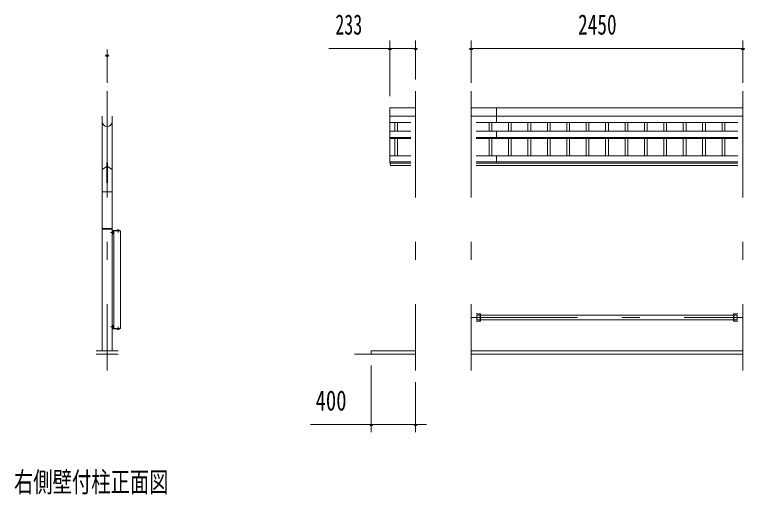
# Model space of a CAD drawing. Units: millimetres, scale not verified. Extents: x -34086 to 34091, y -14700 to 14700.
# Drawn here: x -27096 to -20516, y 1862 to 6188 of the extents above; entities that cross this region are included whole.
import ezdxf
from ezdxf.enums import TextEntityAlignment as Align

# ---------------------------------------------------------------- set-up
doc = ezdxf.new("R2010")
doc.units = ezdxf.units.MM
doc.header["$LTSCALE"] = 80
doc.linetypes.add('USER3', pattern=[24, 12, -5, 2, -5])
for name, color, linetype, lineweight in [('0-2_1-07BOLD', 7, 'Continuous', 18), ('0-3_1-27CENTER', 3, 'USER3', 18), ('0-4_1-47THIN', 4, 'Continuous', 18), ('0-5_1-57DIM', 3, 'Continuous', 18)]:
    doc.layers.add(name, color=color, linetype=linetype, lineweight=lineweight)
doc.styles.add('ＭＳ ゴシック', font='')
doc.styles.get('ＭＳ ゴシック').set_extended_font_data('MS Gothic')

msp = doc.modelspace()

# ---------------------------------------------------------------- linework, layer by layer
at = {"layer": '0-2_1-07BOLD'}
for p, q in [((-23713.22, 5347.54), (-23713.22, 4848.33)), ((-23480.22, 5347.54), (-23713.22, 5347.54)), ((-20530.22, 5347.54), (-22980.22, 5347.54)), ((-22750.22, 5347.54), (-22750.22, 5215.14)), ((-26306.22, 5270.38), (-26306.22, 3157.53)), ((-26217.12, 5270.38), (-26217.12, 3157.53)), ((-23713.22, 5270.38), (-23480.22, 5270.38)), ((-22980.22, 5270.38), (-20530.22, 5270.38)), ((-23524.77, 5215.14), (-23713.22, 5215.14)), ((-20574.77, 5215.14), (-22935.66, 5215.14)), ((-23713.22, 5135.82), (-23524.77, 5135.82)), ((-22935.66, 5135.82), (-20574.77, 5135.82)), ((-22750.22, 5135.82), (-22750.22, 5069.9)), ((-23713.22, 5078.12), (-23524.77, 5078.12)), ((-23713.22, 5069.9), (-23524.77, 5069.9)), ((-22935.66, 5078.12), (-20574.77, 5078.12)), ((-22935.66, 5069.9), (-20574.77, 5069.9)), ((-23524.77, 4915.31), (-23713.22, 4915.31)), ((-20574.77, 4915.31), (-22935.66, 4915.31)), ((-22750.22, 4915.31), (-22750.22, 4848.33)), ((-26263.92, 4818.05), (-26306.22, 4790.11)), ((-26263.92, 4850.75), (-26259.42, 4850.75)), ((-26263.92, 4850.75), (-26263.92, 4670.11)), ((-26259.42, 4850.75), (-26259.42, 4670.11)), ((-26217.13, 4790.11), (-26259.42, 4818.05)), ((-23524.77, 4860.2), (-23713.22, 4860.2)), ((-23524.76, 4848.33), (-23713.22, 4848.33)), ((-23708.22, 4848.33), (-23708.22, 4827.54)), ((-23524.76, 4827.54), (-23708.22, 4827.54)), ((-20574.77, 4860.2), (-22935.66, 4860.2)), ((-20574.77, 4848.33), (-22935.66, 4848.33)), ((-20574.77, 4827.54), (-22935.66, 4827.54)), ((-26263.92, 4670.11), (-26259.42, 4670.11)), ((-26306.22, 4589.53), (-26217.13, 4589.53)), ((-26306.22, 4252.53), (-26217.12, 4252.53)), ((-26303.22, 4260.53), (-26220.12, 4260.53)), ((-26213.92, 4236.53), (-26213.92, 4205.74)), ((-26212.32, 4231.03), (-26213.92, 4231.03)), ((-26212.32, 4214.03), (-26213.92, 4214.03)), ((-26212.92, 4240.73), (-26147.12, 4240.73)), ((-26140.92, 4237.53), (-26212.92, 4237.53)), ((-26212.32, 4231.03), (-26212.32, 4214.03)), ((-26210.32, 4230.33), (-26212.32, 4230.33)), ((-26210.32, 4222.53), (-26212.32, 4224.53)), ((-26212.32, 4222.53), (-26210.32, 4220.53)), ((-26205.52, 4226.29), (-26210.32, 4226.29)), ((-26205.52, 4218.78), (-26210.32, 4218.78)), ((-26205.52, 4215.03), (-26210.32, 4215.03)), ((-26204.82, 4216.23), (-26205.52, 4215.03)), ((-26204.82, 4228.83), (-26204.82, 4216.23)), ((-26200.92, 3357.53), (-26200.92, 4237.53)), ((-26168.37, 4242.33), (-26155.87, 4242.33)), ((-26168.37, 4242.33), (-26168.37, 4240.73)), ((-26167.02, 4246.33), (-26167.9, 4245.83)), ((-26167.9, 4245.83), (-26167.9, 4242.33)), ((-26165, 4245.83), (-26165, 4242.33)), ((-26159.24, 4245.83), (-26159.24, 4242.33)), ((-26155.87, 4242.33), (-26155.87, 4240.73)), ((-26147.12, 4240.73), (-26147.12, 4237.53)), ((-26140.92, 3357.53), (-26140.92, 4237.53)), ((-26217.12, 4205.74), (-26213.92, 4205.74)), ((-22895.67, 3490.54), (-22935.66, 3490.54)), ((-22898.87, 3490.54), (-22898.87, 3424.54)), ((-22895.67, 3490.54), (-22895.67, 3424.54)), ((-20614.76, 3490.54), (-20614.76, 3424.54)), ((-20614.76, 3490.54), (-20574.77, 3490.54)), ((-20611.56, 3490.54), (-20611.56, 3424.54)), ((-22895.67, 3424.54), (-22935.66, 3424.54)), ((-22898.87, 3436.19), (-22927.72, 3436.19)), ((-22895.67, 3478.88), (-20614.76, 3478.88)), ((-22895.67, 3436.19), (-20614.76, 3436.19)), ((-20614.76, 3424.54), (-20574.77, 3424.54)), ((-20611.56, 3478.88), (-20582.71, 3478.88)), ((-20611.56, 3436.19), (-20582.71, 3436.19)), ((-20582.71, 3478.88), (-20582.71, 3436.19)), ((-26217.12, 3389.33), (-26213.92, 3389.33)), ((-26213.92, 3358.53), (-26213.92, 3389.33)), ((-26212.32, 3381.03), (-26213.92, 3381.03)), ((-26212.32, 3364.03), (-26213.92, 3364.03)), ((-26140.92, 3357.53), (-26212.92, 3357.53)), ((-26212.32, 3364.03), (-26212.32, 3381.03)), ((-26212.32, 3372.53), (-26210.32, 3374.53)), ((-26210.32, 3372.53), (-26212.32, 3370.53)), ((-26210.32, 3364.73), (-26212.32, 3364.73)), ((-26205.52, 3380.04), (-26210.32, 3380.04)), ((-26205.52, 3376.29), (-26210.32, 3376.29)), ((-26205.52, 3368.78), (-26210.32, 3368.78)), ((-26204.82, 3378.83), (-26205.52, 3380.04)), ((-26204.82, 3366.23), (-26204.82, 3378.83)), ((-26168.37, 3352.73), (-26168.37, 3354.33)), ((-26168.37, 3352.73), (-26155.87, 3352.73)), ((-26167.9, 3349.24), (-26167.9, 3352.73)), ((-26167.02, 3348.73), (-26167.9, 3349.24)), ((-26165, 3349.24), (-26165, 3352.73)), ((-26159.24, 3349.24), (-26159.24, 3352.73)), ((-26155.87, 3352.73), (-26155.87, 3354.33)), ((-26161.67, 3157.53), (-26361.67, 3157.53)), ((-26161.67, 3127.53), (-26361.67, 3127.53)), ((-23480.22, 3127.54), (-24030.22, 3127.54)), ((-20530.22, 3157.53), (-22980.22, 3157.53)), ((-20530.22, 3127.54), (-22980.22, 3127.54))]:
    msp.add_line(p, q, dxfattribs=at)
for points in [[(-26210.32, 4230.33), (-26210.32, 4214.73), (-26212.32, 4214.73)], [(-26204.82, 4228.83), (-26205.52, 4230.04), (-26210.32, 4230.04)], [(-26167.02, 4246.33), (-26157.22, 4246.33), (-26156.35, 4245.83), (-26156.35, 4242.33)], [(-22898.87, 3478.88), (-22927.72, 3478.88), (-22927.72, 3436.19)], [(-26212.92, 3354.33), (-26147.12, 3354.33), (-26147.12, 3357.53)], [(-26210.32, 3364.73), (-26210.32, 3380.33), (-26212.32, 3380.33)], [(-26204.82, 3366.23), (-26205.52, 3365.03), (-26210.32, 3365.03)], [(-26167.02, 3348.73), (-26157.22, 3348.73), (-26156.35, 3349.24), (-26156.35, 3352.73)], [(-23480.22, 3157.53), (-23880.22, 3157.53), (-23880.22, 3127.54)]]:
    msp.add_lwpolyline(points, dxfattribs=at)
for centre, radius, start, end in [((-26261.67, 5222.09), 44.55, 180, 0), ((-26303.22, 4257.53), 3, 90, 180), ((-26220.12, 4257.53), 3, 0, 90), ((-26212.92, 4236.53), 4.2, 90, 180), ((-26212.92, 4236.53), 1, 90, 180), ((-26207.7, 4228.16), 2.88, 319.27318, 360), ((-26215.28, 4222.53), 10.46, 338.97459, 21.0237), ((-26207.7, 4216.9), 2.88, 0, 40.72682), ((-26166.45, 4244.01), 2.32, 51.46857, 90), ((-26162.12, 4237.82), 8.51, 70.17088, 109.83133), ((-26157.79, 4244.02), 2.32, 90, 128.54623), ((-26212.92, 3358.53), 4.2, 180, 270), ((-26212.92, 3358.53), 1, 180, 270), ((-26207.7, 3378.16), 2.88, 319.27318, 360), ((-26215.28, 3372.53), 10.46, 338.9763, 21.02541), ((-26207.7, 3366.91), 2.88, 0, 40.72682), ((-26166.45, 3351.05), 2.32, 270, 308.53143), ((-26162.12, 3357.24), 8.51, 250.16867, 289.82912), ((-26157.79, 3351.05), 2.32, 231.45377, 270)]:
    msp.add_arc(centre, radius, start, end, dxfattribs=at)
at = {"layer": '0-3_1-27CENTER'}
for p, q in [((-26261.67, 5497.53), (-26261.67, 2977.53)), ((-23480.22, 5497.54), (-23480.22, 2977.54)), ((-22980.22, 5497.54), (-22980.22, 2977.54)), ((-20530.22, 5497.54), (-20530.22, 2977.54)), ((-26200.81, 4222.53), (-26232.73, 4222.53)), ((-26162.12, 4249.24), (-26162.12, 4223.06)), ((-22980.21, 3457.54), (-20530.22, 3457.54)), ((-26200.81, 3372.53), (-26232.73, 3372.53)), ((-26162.12, 3345.82), (-26162.12, 3372.01))]:
    msp.add_line(p, q, dxfattribs=at)
at = {"layer": '0-4_1-47THIN'}
for p, q in [((-23667.71, 5215.14), (-23667.71, 5135.83)), ((-23642.71, 5215.14), (-23642.71, 5135.83)), ((-22817.71, 5215.14), (-22817.71, 5135.83)), ((-22792.71, 5215.14), (-22792.71, 5135.83)), ((-22642.71, 5215.14), (-22642.71, 5135.83)), ((-22617.71, 5215.14), (-22617.71, 5135.83)), ((-22467.72, 5215.14), (-22467.72, 5135.83)), ((-22442.71, 5215.14), (-22442.71, 5135.83)), ((-22292.71, 5215.14), (-22292.71, 5135.83)), ((-22267.71, 5215.14), (-22267.71, 5135.83)), ((-22117.71, 5215.14), (-22117.71, 5135.83)), ((-22092.71, 5215.14), (-22092.71, 5135.83)), ((-21942.71, 5215.14), (-21942.71, 5135.83)), ((-21917.71, 5215.14), (-21917.71, 5135.83)), ((-21767.72, 5215.14), (-21767.72, 5135.83)), ((-21742.71, 5215.14), (-21742.71, 5135.83)), ((-21592.72, 5215.14), (-21592.72, 5135.83)), ((-21567.71, 5215.14), (-21567.71, 5135.83)), ((-21417.71, 5215.14), (-21417.71, 5135.83)), ((-21392.71, 5215.14), (-21392.71, 5135.83)), ((-21242.72, 5215.14), (-21242.72, 5135.83)), ((-21217.71, 5215.14), (-21217.71, 5135.83)), ((-21067.71, 5215.14), (-21067.71, 5135.83)), ((-21042.71, 5215.14), (-21042.71, 5135.83)), ((-20892.72, 5215.14), (-20892.72, 5135.83)), ((-20867.71, 5215.14), (-20867.71, 5135.83)), ((-20717.71, 5215.14), (-20717.71, 5135.83)), ((-20692.71, 5215.14), (-20692.71, 5135.83)), ((-23667.71, 5069.9), (-23667.71, 4915.31)), ((-23642.71, 5069.9), (-23642.71, 4915.31)), ((-22817.71, 5069.9), (-22817.71, 4915.31)), ((-22792.71, 5069.9), (-22792.71, 4915.31)), ((-22642.71, 5069.9), (-22642.71, 4915.31)), ((-22617.71, 5069.9), (-22617.71, 4915.31)), ((-22467.72, 5069.9), (-22467.72, 4915.31)), ((-22442.71, 5069.9), (-22442.71, 4915.31)), ((-22292.71, 5069.9), (-22292.71, 4915.31)), ((-22267.71, 5069.9), (-22267.71, 4915.31)), ((-22117.71, 5069.9), (-22117.71, 4915.31)), ((-22092.71, 5069.9), (-22092.71, 4915.31)), ((-21942.71, 5069.9), (-21942.71, 4915.31)), ((-21917.71, 5069.9), (-21917.71, 4915.31)), ((-21767.72, 5069.9), (-21767.72, 4915.31)), ((-21742.71, 5069.9), (-21742.71, 4915.31)), ((-21592.72, 5069.9), (-21592.72, 4915.31)), ((-21567.71, 5069.9), (-21567.71, 4915.31)), ((-21417.71, 5069.9), (-21417.71, 4915.31)), ((-21392.71, 5069.9), (-21392.71, 4915.31)), ((-21242.72, 5069.9), (-21242.72, 4915.31)), ((-21217.71, 5069.9), (-21217.71, 4915.31)), ((-21067.71, 5069.9), (-21067.71, 4915.31)), ((-21042.71, 5069.9), (-21042.71, 4915.31)), ((-20892.72, 5069.9), (-20892.72, 4915.31)), ((-20867.71, 5069.9), (-20867.71, 4915.31)), ((-20717.71, 5069.9), (-20717.71, 4915.31)), ((-20692.71, 5069.9), (-20692.71, 4915.31))]:
    msp.add_line(p, q, dxfattribs=at)
at = {"layer": '0-5_1-57DIM'}
for p, q in [((-23713.22, 5452.54), (-23713.22, 5952.53)), ((-23480.22, 5602.54), (-23480.22, 5952.53)), ((-22980.22, 5572.54), (-22980.22, 5952.53)), ((-20530.22, 5572.54), (-20530.22, 5952.53)), ((-26261.67, 5572.53), (-26261.67, 5871.53)), ((-24262.72, 5882.53), (-23480.22, 5882.53)), ((-23699.22, 5882.53), (-23727.22, 5882.53)), ((-23466.22, 5882.53), (-23494.22, 5882.53)), ((-22966.22, 5882.53), (-22994.22, 5882.53)), ((-22980.22, 5882.53), (-20530.22, 5882.53)), ((-20516.22, 5882.53), (-20544.22, 5882.53)), ((-26247.67, 5821.53), (-26275.67, 5821.53)), ((-23880.22, 3022.54), (-23880.22, 2422.54)), ((-23480.22, 2872.54), (-23480.22, 2422.54)), ((-23381.65, 2492.54), (-24429.72, 2492.54)), ((-23866.22, 2492.54), (-23894.22, 2492.54)), ((-23466.22, 2492.54), (-23494.22, 2492.54))]:
    msp.add_line(p, q, dxfattribs=at)
for centre in [(-23713.22, 5882.53), (-23480.22, 5882.53), (-22980.22, 5882.53), (-20530.22, 5882.53), (-26261.67, 5821.53), (-23880.22, 2492.54), (-23480.22, 2492.54)]:
    msp.add_arc(centre, 14, 180, 0, dxfattribs=at)

# ---------------------------------------------------------------- texts
at = {"layer": '0-5_1-57DIM', "color": 7, "style": 'ＭＳ ゴシック'}
for s, width, p in [('233', 0.65, (-24204.16, 5952.53)), ('2450', 0.7, (-22015.63, 5952.53)), ('400', 0.75, (-24382.64, 2562.54)), ('右側壁付柱正面図', 0.7, (-27101.67, 1827.4))]:
    msp.add_text(s, height=182.3, dxfattribs=dict(at, width=width)).set_placement(p, align=Align.BOTTOM_LEFT)

doc.saveas('drawing.dxf')
